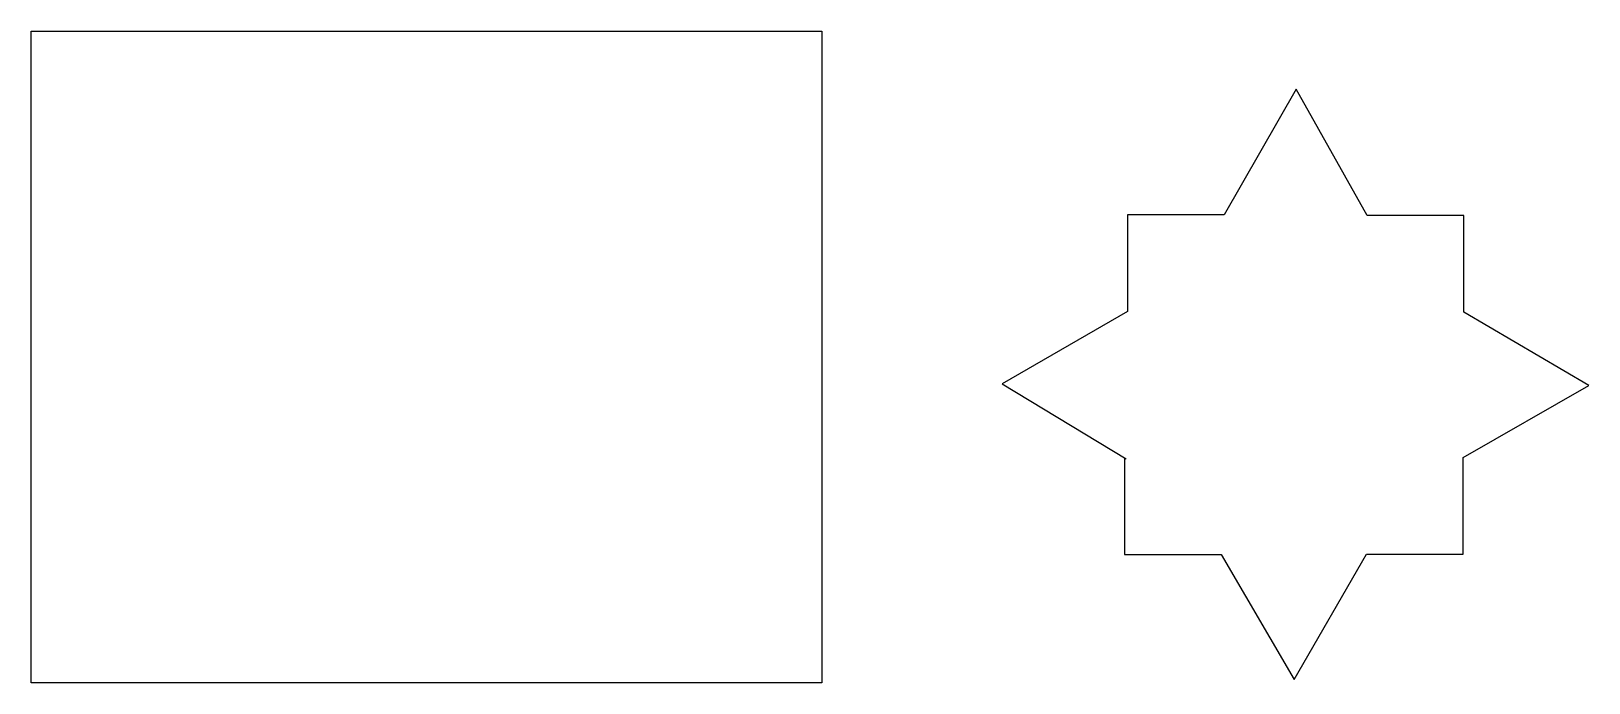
# Model space of a CAD drawing. Header units: millimetres. Extents: x 113 to 435, y 91 to 226.
import ezdxf

# ---------------------------------------------------------------- set-up
doc = ezdxf.new("R2010")
doc.units = ezdxf.units.MM
picture_1 = doc.add_image_def('image1.png', size_in_pixel=(1067, 880))

msp = doc.modelspace()

# ---------------------------------------------------------------- linework, layer by layer
for p, q in [((374.47, 213.74), (359.56, 187.72)), ((389.18, 187.6), (374.47, 213.74)), ((359.56, 187.72), (339.56, 187.72)), ((339.56, 187.72), (339.56, 167.72)), ((409.18, 187.6), (389.18, 187.6)), ((409.18, 167.6), (409.18, 187.6)), ((339.56, 167.72), (313.58, 152.7)), ((435.06, 152.42), (409.18, 167.6)), ((313.58, 152.7), (339.26, 137.18)), ((409.05, 137.46), (435.06, 152.42)), ((338.91, 137.39), (338.91, 117.39)), ((409.05, 117.46), (409.05, 137.46)), ((338.91, 117.39), (358.91, 117.39)), ((358.91, 117.39), (374.04, 91.49)), ((374.04, 91.49), (389.05, 117.46)), ((389.05, 117.46), (409.05, 117.46))]:
    msp.add_line(p, q)

# ---------------------------------------------------------------- pictures from other files: only their frames are drawn
image = msp.add_image(picture_1, insert=(112.58, 90.8), size_in_units=(163.66, 134.98))
image.dxf.flags = 7

doc.saveas('drawing.dxf')
